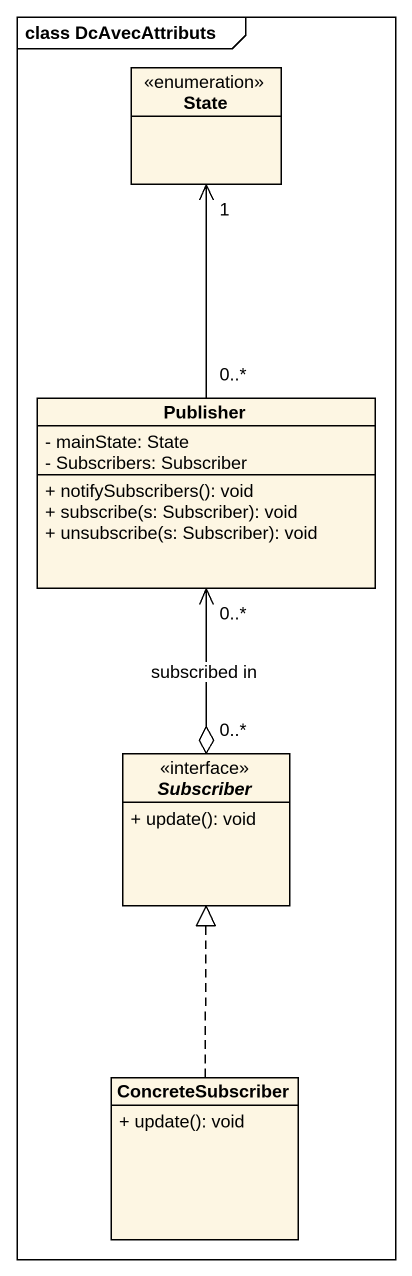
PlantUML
@startuml
mainframe class DcAvecAttributs
hide circle
hide empty members
skinparam classAttributeIconSize 0
enum "State" as State_
class Publisher {
  - mainState: State
  - Subscribers: Subscriber
  + notifySubscribers(): void
  + subscribe(s: Subscriber): void
  + unsubscribe(s: Subscriber): void
}
interface Subscriber <<interface>> {
  + update(): void
}
class ConcreteSubscriber {
  + update(): void
}
Publisher "0..*" -up-> "1" State_
Publisher "0..*" <--o "0..*" Subscriber : subscribed in
ConcreteSubscriber .up.|> Subscriber
@enduml
